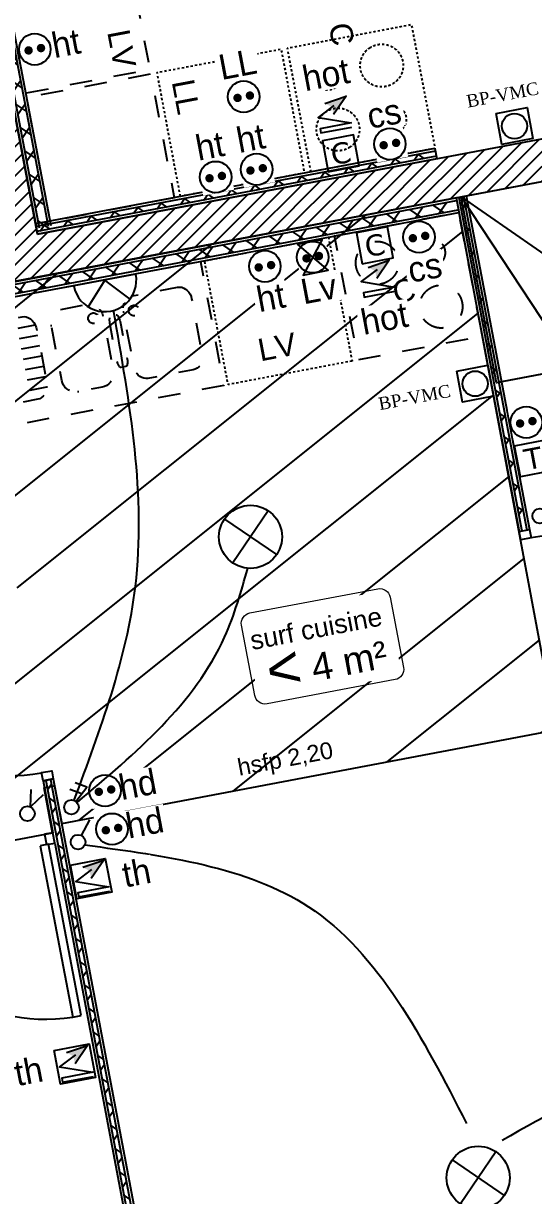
# Model space of a CAD drawing. Header units: centimetres. Extents: x 197412 to 267601, y -375791 to -305433.
# Drawn here: x 246673 to 249099, y -340925 to -335349 of the extents above; entities that cross this region are included whole.
import ezdxf

# ---------------------------------------------------------------- set-up
doc = ezdxf.new("R2010")
doc.units = ezdxf.units.CM
doc.linetypes.add('Style de ligne -1', pattern=[0.41664, 0.20828, -0.20836])
for name, color, linetype in [('3-BAT C-Niveau 0', 250, 'Continuous'), ('prlm-EAU-EF', 161, 'Continuous'), ('prlm-VMC', 62, 'Continuous')]:
    doc.layers.add(name, color=color, linetype=linetype)
doc.layers.add('prlm-ELEC-CFA', color=1, linetype='Continuous', lineweight=25)
doc.layers.add('prlm-ELEC-CFO', color=1, linetype='Continuous', lineweight=25)
doc.styles.add('Geneva', font='arial.ttf')
doc.styles.add('Helvetica', font='arial.ttf')
doc.styles.add('prlm-elec-cfa', font='comic.ttf', dxfattribs={"height": 12})
doc.styles.add('prlm-elec-cfo', font='comic.ttf', dxfattribs={"height": 12})
doc.styles.add('prlm-sejc', font='arial.ttf', dxfattribs={"height": 20})
doc.styles.add('prlm-vmc', font='pala.ttf', dxfattribs={"height": 14})
doc.styles.get("Standard").update_dxf_attribs({"font": 'ARIALUNI.TTF', "height": 100})
pattern_1 = [(45, (82627.55, 127994.637), (-31.2347524, 39.0434405), [])]

# ---------------------------------------------------------------- blocks, each defined once
blk = doc.blocks.new('xi.HOT')
at = {"layer": 'prlm-ELEC-CFO', "lineweight": 5}
blk.add_hatch(color=0, dxfattribs=at).paths.add_polyline_path([(-3, 6), (-0.1, 3.7), (0, 0), (7.5, 7.5)])
at = {"layer": 'prlm-ELEC-CFO', "color": 0}
for points in [[(-3, 6), (7.5, 7.5), (0, 0)], [(0.95, 4.23), (-7.5, 0), (7.5, -5.5), (-7.5, -5.5), (-7.5, -7.5), (7.5, -7.5)]]:
    blk.add_lwpolyline(points, dxfattribs=at)
blk = doc.blocks.new('xi.PCS')
at = {"color": 0, "lineweight": 5}
blk.add_wipeout([(-7.5, -7.5), (7.5, -7.5), (7.5, 7.5), (-7.5, 7.5)], dxfattribs=at).dxf.layer = 'prlm-ELEC-CFO'
at = {"layer": 'prlm-ELEC-CFO', "color": 0, "linetype": 'ByBlock', "lineweight": 5, "const_width": 2}
for points in [[(-4, 0, 1), (-2, 0, 1)], [(2, 0, 1), (4, 0, 1)]]:
    blk.add_lwpolyline(points, format="xyb", close=True, dxfattribs=at)
at = {"layer": 'prlm-ELEC-CFO', "color": 0, "linetype": 'ByBlock', "lineweight": -2}
blk.add_circle((0, 0), 7.5, dxfattribs=at)
blk = doc.blocks.new('xi.SF32')
at = {"layer": 'prlm-ELEC-CFO', "color": 0, "flags": 128}
blk.add_lwpolyline([(-7.5, -7.5), (7.5, -7.5), (7.5, 7.5), (-7.5, 7.5)], close=True, dxfattribs=at)
at = {"layer": 'prlm-ELEC-CFO', "color": 0, "linetype": 'ByBlock', "insert": (0, 0), "char_height": 10, "width": 11.36, "attachment_point": 5}
blk.add_mtext('{\\fVerdana|b0|i0|c0|p34;C}', dxfattribs=at)
blk = doc.blocks.new('xi.LV')
at = {"color": 0, "lineweight": 5}
blk.add_wipeout([(-7.5, -7.5), (7.5, -7.5), (7.5, 7.5), (-7.5, 7.5)], dxfattribs=at).dxf.layer = 'prlm-ELEC-CFO'
at = {"layer": 'prlm-ELEC-CFO', "color": 0, "linetype": 'ByBlock', "lineweight": 5, "const_width": 2}
for points in [[(-4, 0, 1), (-2, 0, 1)], [(2, 0, 1), (4, 0, 1)]]:
    blk.add_lwpolyline(points, format="xyb", close=True, dxfattribs=at)
at = {"layer": 'prlm-ELEC-CFO', "color": 0, "linetype": 'ByBlock', "lineweight": -2}
blk.add_circle((0, 0), 7.5, dxfattribs=at)
blk = doc.blocks.new('xi.PCHT')
at = {"color": 0, "lineweight": 5}
blk.add_wipeout([(-7.5, -7.5), (7.5, -7.5), (7.5, 7.5), (-7.5, 7.5)], dxfattribs=at).dxf.layer = 'prlm-ELEC-CFO'
at = {"layer": 'prlm-ELEC-CFO', "color": 0, "linetype": 'ByBlock', "lineweight": 5, "const_width": 2}
for points in [[(-4, 0, 1), (-2, 0, 1)], [(2, 0, 1), (4, 0, 1)]]:
    blk.add_lwpolyline(points, format="xyb", close=True, dxfattribs=at)
at = {"layer": 'prlm-ELEC-CFO', "color": 0, "linetype": 'ByBlock', "lineweight": -2}
blk.add_circle((0, 0), 7.5, dxfattribs=at)
blk = doc.blocks.new('xi.PCHD')
at = {"color": 0, "lineweight": 5}
blk.add_wipeout([(-7.5, -7.5), (7.5, -7.5), (7.5, 7.5), (-7.5, 7.5)], dxfattribs=at).dxf.layer = 'prlm-ELEC-CFO'
at = {"layer": 'prlm-ELEC-CFO', "color": 0, "linetype": 'ByBlock', "lineweight": 5, "const_width": 2}
for points in [[(-4, 0, 1), (-2, 0, 1)], [(2, 0, 1), (4, 0, 1)]]:
    blk.add_lwpolyline(points, format="xyb", close=True, dxfattribs=at)
at = {"layer": 'prlm-ELEC-CFO', "color": 0, "linetype": 'ByBlock', "lineweight": -2}
blk.add_circle((0, 0), 7.5, dxfattribs=at)
blk = doc.blocks.new('xi.DA')
at = {"layer": 'prlm-ELEC-CFO', "color": 0}
for points in [[(0.61, -1.67), (7.04, 4.05), (1.81, 7.01)], [(4.05, 1.39), (-1.17, 4.34)]]:
    blk.add_lwpolyline(points, dxfattribs=at)
blk.add_circle((-2, -4), 3.5, dxfattribs=at)
blk = doc.blocks.new('xi.SA')
at = {"layer": 'prlm-ELEC-CFO', "color": 0}
blk.add_lwpolyline([(0.2, -1.28), (5.5, 5.28)], dxfattribs=at)
blk.add_circle((-2, -4), 3.5, dxfattribs=at)
blk = doc.blocks.new('xi.PTCE')
at = {"layer": 'prlm-ELEC-CFO', "color": 0}
for points in [[(-10.61, 10.61), (10.61, -10.61)], [(10.61, 10.61), (-10.61, -10.61)]]:
    blk.add_lwpolyline(points, dxfattribs=at)
at = {"layer": 'prlm-ELEC-CFO', "color": 0, "linetype": 'ByBlock'}
blk.add_circle((0, 0), 15, dxfattribs=at)
blk = doc.blocks.new('xi.ECAP')
at = {"color": 0}
blk.add_wipeout([(-15, 0), (-10.13, 11.06), (0, 15), (10.13, 11.06), (15, 0)], dxfattribs=at).dxf.layer = 'prlm-ELEC-CFO'
at = {"layer": 'prlm-ELEC-CFO', "color": 0, "linetype": 'ByBlock', "lineweight": -2, "flags": 128}
blk.add_lwpolyline([(15, 0, 1), (-15, 0)], format="xyb", close=True, dxfattribs=at)
at = {"layer": 'prlm-ELEC-CFO', "color": 0}
blk.add_lwpolyline([(-10.13, 11.06), (0, 0), (10.13, 11.06)], dxfattribs=at)
blk = doc.blocks.new('xi.4m²')
at = {"color": 0}
blk.add_wipeout([(-34.54, 20.54), (34.54, 20.54), (34.54, -20.54), (-34.54, -20.54)], dxfattribs=at).dxf.layer = 'prlm-ELEC-CFO'
at = {"layer": 'prlm-ELEC-CFO', "color": 0, "lineweight": 13}
blk.add_lwpolyline([(-31, 22), (31, 22, -0.414214), (36, 17), (36, -17, -0.414214), (31, -22), (-31, -22, -0.414214), (-36, -17), (-36, 17, -0.414214)], format="xyb", close=True, dxfattribs=at)
at = {"layer": 'prlm-ELEC-CFO', "color": 0, "attachment_point": 6, "line_spacing_factor": 0.8, "style": 'prlm-sejc'}
for s, insert, char_height in [('surf cuisine', (30.36, 8.9), 9), ('4 m²', (29.31, -9.19), 13)]:
    blk.add_mtext(s, dxfattribs=dict(at, insert=insert, char_height=char_height))
at = {"layer": 'prlm-ELEC-CFO', "color": 0, "style": 'prlm-sejc', "flags": 8}
blk.add_attdef('?', (-28.3, -16.79), '', height=20, dxfattribs=at)
blk = doc.blocks.new('xi.VV')
at = {"layer": 'prlm-ELEC-CFO', "color": 0}
blk.add_lwpolyline([(6.95, 3.42), (0.01, -1.13), (1.91, 6.95)], dxfattribs=at)
blk.add_circle((-2, -4), 3.5, dxfattribs=at)
blk = doc.blocks.new('xi.PC')
at = {"color": 0, "lineweight": 5}
blk.add_wipeout([(-7.5, -7.5), (7.5, -7.5), (7.5, 7.5), (-7.5, 7.5)], dxfattribs=at).dxf.layer = 'prlm-ELEC-CFO'
at = {"layer": 'prlm-ELEC-CFO', "color": 0, "linetype": 'ByBlock', "lineweight": 5, "const_width": 2}
for points in [[(-4, 0, 1), (-2, 0, 1)], [(2, 0, 1), (4, 0, 1)]]:
    blk.add_lwpolyline(points, format="xyb", close=True, dxfattribs=at)
at = {"layer": 'prlm-ELEC-CFO', "color": 0, "linetype": 'ByBlock', "lineweight": -2}
blk.add_circle((0, 0), 7.5, dxfattribs=at)
blk = doc.blocks.new('xi.LL')
at = {"color": 0, "lineweight": 5}
blk.add_wipeout([(-7.5, -7.5), (7.5, -7.5), (7.5, 7.5), (-7.5, 7.5)], dxfattribs=at).dxf.layer = 'prlm-ELEC-CFO'
at = {"layer": 'prlm-ELEC-CFO', "color": 0, "linetype": 'ByBlock', "lineweight": 5, "const_width": 2}
for points in [[(-4, 0, 1), (-2, 0, 1)], [(2, 0, 1), (4, 0, 1)]]:
    blk.add_lwpolyline(points, format="xyb", close=True, dxfattribs=at)
at = {"layer": 'prlm-ELEC-CFO', "color": 0, "linetype": 'ByBlock', "lineweight": -2}
blk.add_circle((0, 0), 7.5, dxfattribs=at)
blk = doc.blocks.new('xi.bp-vmc-cui')
at = {"layer": 'prlm-VMC', "color": 0, "linetype": 'ByBlock', "lineweight": -2, "flags": 128}
blk.add_lwpolyline([(-7.5, 7.5), (7.5, 7.5), (7.5, -7.5), (-7.5, -7.5)], close=True, dxfattribs=at)
at = {"layer": 'prlm-VMC', "color": 0, "linetype": 'ByBlock', "lineweight": -2}
blk.add_circle((0, 0), 6, dxfattribs=at)
blk = doc.blocks.new('xi.LVrob')
at = {"layer": 'prlm-EAU-EF', "color": 0}
blk.add_lwpolyline([(-6, 7.5), (6, 7.5), (-6, -7.5), (6, -7.5)], close=True, dxfattribs=at)
blk = doc.blocks.new('xi.TEL')
at = {"layer": 'prlm-ELEC-CFA', "color": 0, "linetype": 'ByBlock', "lineweight": -2, "flags": 128}
blk.add_lwpolyline([(-7.5, 7.5), (7.5, 7.5), (7.5, -7.5), (-7.5, -7.5)], close=True, dxfattribs=at)
at = {"layer": 'prlm-ELEC-CFA', "color": 0, "linetype": 'ByBlock', "insert": (0, 0), "char_height": 10, "width": 11.36, "attachment_point": 5}
blk.add_mtext('{\\fVerdana|b0|i0|c0|p34;T}', dxfattribs=at)
blk = doc.blocks.new('Groupe-173-1')
at = {"linetype": 'Style de ligne -1', "ltscale": 50.8, "flags": 128}
blk.add_lwpolyline([(16494.9, -46417.28), (16435.96, -46428.51), (16424.73, -46369.57), (16483.67, -46358.34)], close=True, dxfattribs=at)
blk = doc.blocks.new('Groupe-51-1')
at = {"linetype": 'Continuous'}
for p, q in [((16631.32, -46416.91), (16684.93, -46498.36)), ((16631.32, -46416.91), (16713.36, -46473.88)), ((16684.93, -46498.36), (16713.4, -46473.83)), ((16684.93, -46498.36), (16648, -46505.34))]:
    blk.add_line(p, q, dxfattribs=at)
at = {"linetype": 'Continuous', "flags": 128}
blk.add_lwpolyline([(16818, -46381.55), (16834.75, -46469.98), (16648.07, -46505.33), (16631.32, -46416.91)], close=True, dxfattribs=at)
blk = doc.blocks.new('Groupe-170-1')
at = {"linetype": 'Style de ligne -1', "ltscale": 50.8, "flags": 128}
blk.add_lwpolyline([(16413.12, -46308.67), (16472.06, -46297.43), (16483.29, -46356.37), (16424.35, -46367.61)], close=True, dxfattribs=at)
blk = doc.blocks.new('Groupe-43-1')
at = {"linetype": 'Style de ligne -1', "ltscale": 50.8, "flags": 128}
blk.add_lwpolyline([(16571.16, -46435.48), (16630.09, -46424.25), (16641.33, -46483.19), (16582.39, -46494.42)], close=True, dxfattribs=at)
at = {"linetype": 'Style de ligne -1', "ltscale": 50.8}
for points in [[(16583.03, -46454.09), (16584.58, -46456.34), (16589.51, -46458.68), (16594.94, -46458.24), (16599.42, -46455.12), (16601.74, -46450.17), (16601.29, -46444.72), (16598.18, -46440.22), (16593.25, -46437.88), (16587.82, -46438.32), (16583.34, -46441.44), (16581.02, -46446.38), (16581.48, -46451.84), (16583.03, -46454.09)], [(16611.34, -46447.3), (16612.37, -46448.8), (16615.66, -46450.36), (16619.28, -46450.06), (16622.26, -46447.99), (16623.81, -46444.69), (16623.51, -46441.05), (16621.44, -46438.05), (16618.15, -46436.49), (16614.53, -46436.79), (16611.55, -46438.86), (16610, -46442.16), (16610.3, -46445.8), (16611.34, -46447.3)], [(16630.13, -46463.26), (16628.58, -46461.01), (16623.65, -46458.67), (16618.22, -46459.12), (16613.74, -46462.23), (16611.42, -46467.18), (16611.88, -46472.64), (16614.98, -46477.14), (16619.91, -46479.48), (16625.34, -46479.03), (16629.82, -46475.92), (16632.14, -46470.97), (16631.69, -46465.51), (16630.13, -46463.26)], [(16601.83, -46470.05), (16600.79, -46468.55), (16597.5, -46466.99), (16593.88, -46467.29), (16590.9, -46469.37), (16589.35, -46472.67), (16589.65, -46476.3), (16591.73, -46479.3), (16595.01, -46480.86), (16598.63, -46480.57), (16601.62, -46478.49), (16603.16, -46475.19), (16602.86, -46471.56), (16601.83, -46470.05)]]:
    blk.add_open_spline(points, degree=2, dxfattribs=at)
blk = doc.blocks.new('Groupe-44-1')
at = {"linetype": 'Style de ligne -1', "ltscale": 50.8}
for p, q in [((16399.92, -46483.29), (16428.74, -46477.82)), ((16428.74, -46477.82), (16429.07, -46477.75)), ((16400.53, -46488.26), (16430, -46482.66)), ((16401.46, -46493.16), (16430.93, -46487.57)), ((16402.39, -46498.07), (16431.86, -46492.48)), ((16403.33, -46502.98), (16432.79, -46497.39)), ((16404.26, -46507.89), (16433.72, -46502.29)), ((16405.51, -46512.73), (16434.33, -46507.26)), ((16434.33, -46507.26), (16434.66, -46507.2))]:
    blk.add_line(p, q, dxfattribs=at)
at = {"linetype": 'Style de ligne -1', "ltscale": 50.8, "flags": 128}
blk.add_lwpolyline([(16422.53, -46473.91), (16423.52, -46473.83), (16424.52, -46473.99), (16425.51, -46474.36), (16426.46, -46474.95), (16427.32, -46475.73), (16428.08, -46476.67), (16428.72, -46477.75), (16429.2, -46478.95), (16429.53, -46480.21), (16434.19, -46504.75), (16434.34, -46506.04), (16434.34, -46507.33), (16434.13, -46508.57), (16433.77, -46509.73), (16433.26, -46510.77), (16432.59, -46511.66), (16431.81, -46512.37), (16430.93, -46512.88), (16429.98, -46513.18), (16411.73, -46516.64), (16410.74, -46516.72), (16409.73, -46516.56), (16408.74, -46516.19), (16407.8, -46515.61), (16406.94, -46514.82), (16406.18, -46513.88), (16405.54, -46512.8), (16405.05, -46511.6), (16404.72, -46510.34), (16400.06, -46485.8), (16399.91, -46484.51), (16399.92, -46483.22), (16400.12, -46481.98), (16400.48, -46480.82), (16401, -46479.78), (16401.66, -46478.89), (16402.44, -46478.18), (16403.32, -46477.67), (16404.28, -46477.38), (16422.53, -46473.91)], close=True, dxfattribs=at)
blk = doc.blocks.new('Groupe-45-1')
at = {"linetype": 'Style de ligne -1', "ltscale": 50.8, "flags": 128}
for points in [[(16518.47, -46506.6), (16400.56, -46528.93), (16389.4, -46469.98), (16507.3, -46447.65)], [(16496.49, -46459.87), (16497.45, -46459.79), (16498.42, -46459.91), (16499.37, -46460.23), (16500.26, -46460.74), (16501.08, -46461.42), (16501.8, -46462.25), (16502.39, -46463.21), (16502.85, -46464.27), (16503.14, -46465.39), (16508.11, -46491.56), (16508.25, -46492.71), (16508.21, -46493.86), (16508.01, -46494.98), (16507.65, -46496.01), (16507.13, -46496.94), (16506.49, -46497.75), (16505.72, -46498.39), (16504.87, -46498.86), (16503.95, -46499.13), (16482.35, -46503.23), (16482.35, -46503.23), (16481.39, -46503.31), (16480.42, -46503.19), (16479.47, -46502.87), (16478.58, -46502.36), (16477.76, -46501.68), (16477.04, -46500.86), (16476.45, -46499.89), (16475.99, -46498.84), (16475.7, -46497.71), (16470.73, -46471.54), (16470.73, -46471.54), (16470.59, -46470.39), (16470.63, -46469.24), (16470.83, -46468.13), (16471.19, -46467.09), (16471.71, -46466.16), (16472.35, -46465.36), (16473.12, -46464.71), (16473.97, -46464.25), (16474.89, -46463.97), (16496.49, -46459.87)], [(16453.18, -46468.09), (16454.34, -46467.97), (16455.5, -46468.06), (16456.63, -46468.34), (16457.69, -46468.82), (16458.65, -46469.48), (16459.48, -46470.28), (16460.16, -46471.23), (16460.66, -46472.28), (16460.98, -46473.4), (16465.95, -46499.56), (16466.06, -46500.72), (16465.98, -46501.88), (16465.69, -46503.01), (16465.21, -46504.07), (16464.56, -46505.02), (16463.75, -46505.86), (16462.8, -46506.54), (16461.76, -46507.04), (16460.64, -46507.36), (16449.18, -46509.53), (16449.18, -46509.53), (16448.03, -46509.65), (16446.87, -46509.56), (16445.74, -46509.28), (16444.68, -46508.8), (16443.72, -46508.15), (16442.89, -46507.34), (16442.21, -46506.39), (16441.7, -46505.35), (16441.39, -46504.23), (16436.42, -46478.06), (16436.42, -46478.06), (16436.3, -46476.9), (16436.39, -46475.74), (16436.67, -46474.61), (16437.15, -46473.55), (16437.81, -46472.6), (16438.61, -46471.76), (16439.56, -46471.08), (16440.61, -46470.58), (16441.73, -46470.27), (16453.18, -46468.09)], [(16456.92, -46477.05), (16456.49, -46477.09), (16456.07, -46477.06), (16455.66, -46476.97), (16455.27, -46476.8), (16454.92, -46476.57), (16454.6, -46476.28), (16454.34, -46475.94), (16454.14, -46475.57), (16454.01, -46475.16), (16453.95, -46474.75), (16453.96, -46474.32), (16454.04, -46473.91), (16454.19, -46473.51), (16454.41, -46473.14), (16454.68, -46472.82), (16455.01, -46472.55), (16455.37, -46472.33), (16455.77, -46472.19), (16456.19, -46472.11), (16456.61, -46472.1), (16457.03, -46472.16), (16457.43, -46472.3), (16457.81, -46472.49), (16458.15, -46472.75), (16458.43, -46473.07), (16458.66, -46473.42), (16458.83, -46473.81), (16458.92, -46474.22), (16458.95, -46474.64), (16458.91, -46475.07), (16458.79, -46475.47), (16458.61, -46475.85), (16458.36, -46476.2), (16458.07, -46476.5), (16457.72, -46476.75), (16457.33, -46476.93)], [(16476.16, -46473.4), (16475.74, -46473.44), (16475.31, -46473.41), (16474.91, -46473.31), (16474.51, -46473.15), (16474.16, -46472.92), (16473.85, -46472.63), (16473.59, -46472.29), (16473.39, -46471.92), (16473.26, -46471.51), (16473.2, -46471.1), (16473.21, -46470.67), (16473.29, -46470.25), (16473.44, -46469.86), (16473.66, -46469.49), (16473.93, -46469.17), (16474.26, -46468.89), (16474.62, -46468.68), (16475.02, -46468.53), (16475.43, -46468.45), (16475.86, -46468.45), (16476.28, -46468.5), (16476.68, -46468.64), (16477.06, -46468.84), (16477.39, -46469.1), (16477.68, -46469.41), (16477.91, -46469.76), (16478.08, -46470.16), (16478.17, -46470.57), (16478.2, -46470.99), (16478.16, -46471.42), (16478.04, -46471.82), (16477.85, -46472.2), (16477.61, -46472.55), (16477.31, -46472.85), (16476.96, -46473.1), (16476.58, -46473.28)], [(16467.26, -46473.05), (16467.48, -46473.07), (16467.73, -46473.21), (16467.98, -46473.47), (16468.24, -46473.85), (16468.48, -46474.32), (16468.72, -46474.88), (16468.93, -46475.5), (16469.12, -46476.17), (16469.27, -46476.88), (16472.39, -46493.29), (16472.5, -46494), (16472.58, -46494.7), (16472.6, -46495.35), (16472.59, -46495.95), (16472.53, -46496.48), (16472.44, -46496.93), (16472.3, -46497.26), (16472.12, -46497.49), (16471.91, -46497.59), (16469.49, -46498.05), (16469.49, -46498.05), (16469.26, -46498.03), (16469.01, -46497.88), (16468.76, -46497.63), (16468.51, -46497.25), (16468.26, -46496.78), (16468.03, -46496.22), (16467.81, -46495.6), (16467.63, -46494.92), (16467.47, -46494.22), (16464.36, -46477.81), (16464.36, -46477.81), (16464.24, -46477.1), (16464.17, -46476.4), (16464.14, -46475.74), (16464.15, -46475.14), (16464.21, -46474.61), (16464.31, -46474.17), (16464.45, -46473.83), (16464.62, -46473.61), (16464.83, -46473.51), (16467.26, -46473.05)]]:
    blk.add_lwpolyline(points, close=True, dxfattribs=at)
blk.add_blockref('Groupe-44-1', (0, 0))
blk = doc.blocks.new('xi.TH')
at = {"color": 0, "lineweight": 5}
blk.add_wipeout([(-7.5, -7.5), (7.5, -7.5), (7.5, 7.5), (-7.5, 7.5)], dxfattribs=at).dxf.layer = 'prlm-ELEC-CFA'
at = {"layer": 'prlm-ELEC-CFA', "lineweight": 5}
blk.add_hatch(color=0, dxfattribs=at).paths.add_polyline_path([(-3, 6), (-0.1, 3.7), (0, 0), (7.5, 7.5)])
at = {"layer": 'prlm-ELEC-CFA', "color": 0}
for points in [[(-3, 6), (7.5, 7.5), (0, 0)], [(0.95, 4.23), (-7.5, 0), (7.5, -5.5), (-7.5, -5.5), (-7.5, -7.5), (7.5, -7.5)]]:
    blk.add_lwpolyline(points, dxfattribs=at)

msp = doc.modelspace()

# ---------------------------------------------------------------- hatches: boundary and pattern name
at = {"linetype": 'Continuous'}
h = msp.add_hatch(dxfattribs=at)
h.set_pattern_fill('02_ISOLANT', color=256, scale=10, angle=-79.2764, style=0, pattern_type=2)
h.set_pattern_definition([(325.723595, (82441.66, 127994.64), (45.054865, 66.106423), []), (55.723595, (82441.66, 127994.64), (66.106423, -45.054865), [])])
h.paths.add_polyline_path([(246215.6, -333276.1), (246172.3, -333284.3), (246747.4, -336321), (246790.7, -336312.8)])
h = msp.add_hatch(dxfattribs=at)
h.set_pattern_fill('02_ISOLANT', color=256, scale=10, angle=-169.2764, style=0, pattern_type=2)
h.set_pattern_definition([(235.723595, (82441.66, 127994.64), (66.106423, -45.054865), []), (325.723595, (82441.66, 127994.64), (-45.054865, -66.106423), [])])
h.paths.add_polyline_path([(248637.4, -335979.8), (248633, -335956.2), (246733.2, -336315.9), (246737.7, -336339.5)])
h = msp.add_hatch(dxfattribs=at)
h.set_pattern_fill('02_ISOLANT', color=256, scale=10, angle=10.7236, style=0, pattern_type=2)
h.set_pattern_definition([(55.723595, (82441.66, 127994.64), (-66.106423, 45.054865), []), (145.723595, (82441.66, 127994.64), (45.054865, 66.106423), [])])
h.paths.add_polyline_path([(245663.4, -336773.4), (245671.6, -336816.6), (248741, -336235.4), (248732.8, -336192.1)])
h = msp.add_hatch(dxfattribs=at)
h.set_pattern_fill('02_ISOLANT', color=256, scale=10, angle=-79.2764, style=0, pattern_type=2)
h.set_pattern_definition([(325.723595, (82441.66, 127994.64), (45.054865, 66.106423), []), (55.723595, (82441.66, 127994.64), (66.106423, -45.054865), [])])
h.paths.add_polyline_path([(248766.7, -336172.2), (248743.1, -336176.6), (249043.7, -337764.1), (249067.3, -337759.7)])
h = msp.add_hatch(dxfattribs=at)
h.set_pattern_fill('02_ISOLANT', color=256, scale=10, angle=-79.3223, style=0, pattern_type=2)
h.set_pattern_definition([(325.677736, (82441.66, 127994.64), (45.107761, 66.07034), []), (55.677736, (82441.66, 127994.64), (66.07034, -45.107761), [])])
h.paths.add_polyline_path([(246802.6, -338945.4), (246779.1, -338949.8), (247566.8, -343127.9), (247590.4, -343123.4)])
h = msp.add_hatch(dxfattribs=at)
h.set_pattern_fill('02_ISOLANT', color=256, scale=10, angle=-169.2764, style=0, pattern_type=2)
h.set_pattern_definition([(235.723595, (82441.66, 127994.64), (66.106423, -45.054865), []), (325.723595, (82441.66, 127994.64), (-45.054865, -66.106423), [])])
h.paths.add_polyline_path([(246815.2, -339211.5), (246819.6, -339235), (246819.6, -339235.1), (246815.2, -339211.5)])
at = {"layer": '3-BAT C-Niveau 0'}
h = msp.add_hatch(dxfattribs=at)
h.set_pattern_fill('MURS MACONNERIE-2', color=256, scale=10, style=0, pattern_type=2)
h.set_pattern_definition(pattern_1)
h.paths.add_polyline_path([(246600.5, -336582.3), (246740.1, -336352.3), (246479.6, -334976.7), (246336.2, -335187)])
h = msp.add_hatch(dxfattribs=at)
h.set_pattern_fill('MURS MACONNERIE-2', color=256, scale=10, style=0, pattern_type=2)
h.set_pattern_definition(pattern_1)
h.paths.add_polyline_path([(246740.1, -336352.3), (246600.5, -336582.3), (252531.2, -335459.1), (252494, -335262.6)])
h = msp.add_hatch(dxfattribs=at)
h.set_pattern_fill('BA 13', color=9, scale=10, style=0, pattern_type=2)
h.set_pattern_definition([(218.65981, (82441.66, 127994.64), (-199.24783, 287.75041), [])])
h.paths.add_polyline_path([(240002.8, -338439.4), (240301.4, -340016), (242147.4, -339667.6), (242147.8, -339667.7), (242531.6, -339593.6), (242672.5, -340331.5), (243703.5, -340136.6), (243639.7, -339799.6), (243688.8, -339790.3), (243813.5, -340448.6), (245084, -340208), (244959.3, -339549.6), (246810.9, -339198.9), (246772.2, -338984.9), (246821.3, -338975.6), (246855.4, -339155.5), (249206.8, -338710.2), (248732.7, -336179.5), (245689.6, -336754.9), (245950, -338129.8), (246637.3, -337999.6), (246646.6, -338048.8), (243776.9, -338592.1), (243692.5, -338146.3), (243739.7, -338137.4), (243818.6, -338533.2), (245114.6, -338287.9), (244850.4, -336913.7), (243536.8, -337162.5), (243553.4, -337250), (243504.3, -337259.3), (243487.7, -337171.8), (242126.6, -337429.6), (242249.7, -338079.7), (242200.6, -338089), (242077.5, -337438.8), (241388.6, -337569.3), (241521.1, -338257.8), (240020.2, -338542)])

# ---------------------------------------------------------------- linework, layer by layer
at = {"linetype": 'Continuous', "lineweight": 25}
for p, q in [((246159.6, -333286.7), (246734.7, -336323.4)), ((246228.3, -333273.7), (246803.4, -336310.4)), ((248630.5, -335943.4), (246730.8, -336303.2)), ((248630.5, -335943.4), (248639.8, -335992.5)), ((248639.8, -335992.5), (246740.1, -336352.3)), ((245661, -336760.6), (248730.4, -336179.4)), ((248730.3, -336179), (248730.4, -336179.4)), ((248779.4, -336169.7), (249080.1, -337757.2)), ((245674, -336829.4), (248743.4, -336248.2)), ((248743.4, -336248.2), (249030.9, -337766.5)), ((246730.8, -336303.2), (246740.1, -336352.3)), ((249030.9, -337766.5), (249080.1, -337757.2)), ((246766.3, -338952.2), (246815.4, -338943)), ((246815.4, -338943), (247603.2, -343121)), ((246766.3, -338952.2), (246812.8, -339198.7)), ((246812.8, -339198.7), (246812.8, -339198.7)), ((246822.1, -339247.8), (246812.8, -339198.7)), ((246822, -339247.8), (247554.1, -343130.3)), ((246822.1, -339247.8), (246822, -339247.8))]:
    msp.add_line(p, q, dxfattribs=at)
at = {"linetype": 'Continuous'}
for p, q in [((246172.3, -333284.3), (246747.4, -336321)), ((246172.3, -333284.3), (246747.4, -336321)), ((246215.6, -333276.1), (246790.7, -336312.8)), ((246215.6, -333276.1), (246790.7, -336312.8)), ((246228.3, -333273.7), (246803.4, -336310.4)), ((248633, -335956.2), (246733.2, -336315.9)), ((248633, -335956.2), (246733.2, -336315.9)), ((248637.4, -335979.8), (246737.7, -336339.5)), ((248637.4, -335979.8), (246737.7, -336339.5)), ((248639.8, -335992.5), (246740.1, -336352.3)), ((245661, -336760.6), (248730.4, -336179.4)), ((245663.4, -336773.4), (248732.8, -336192.1)), ((245663.4, -336773.4), (248732.8, -336192.1)), ((248743.1, -336176.6), (249043.7, -337764.1)), ((248743.1, -336176.6), (249043.7, -337764.1)), ((248766.7, -336172.2), (249067.3, -337759.7)), ((248766.7, -336172.2), (249067.3, -337759.7)), ((248779.4, -336169.7), (249080.1, -337757.2)), ((245671.6, -336816.6), (248741, -336235.4)), ((245671.6, -336816.6), (248741, -336235.4)), ((246815.4, -338943), (247603.2, -343121)), ((246779.1, -338949.8), (247566.8, -343127.9)), ((246779.1, -338949.8), (247566.8, -343127.9)), ((246802.6, -338945.4), (247590.4, -343123.4)), ((246802.6, -338945.4), (247590.4, -343123.4)), ((246812.7, -339198.7), (246773.4, -339206.1)), ((246773.4, -339206.1), (246782.8, -339255.3)), ((246822.1, -339247.8), (246812.7, -339198.7)), ((246812.8, -339198.7), (246812.8, -339198.7)), ((246815.2, -339211.5), (246815.2, -339211.5)), ((246815.2, -339211.5), (246815.2, -339211.5)), ((246792.6, -339253.4), (246753.3, -339260.8)), ((246753.3, -339260.8), (246907.7, -340076.3)), ((246782.8, -339255.3), (246822.1, -339247.8)), ((246947, -340068.9), (246792.6, -339253.4)), ((246819.6, -339235), (246819.6, -339235.1)), ((246819.6, -339235), (246819.6, -339235.1)), ((246907.7, -340076.3), (246947, -340068.9))]:
    msp.add_line(p, q, dxfattribs=at)
at = {"linetype": 'Style de ligne -1', "ltscale": 50.8, "flags": 128}
for points in [[(248041.1, -336055.7), (247928.8, -335466.4), (248518.2, -335354), (248630.5, -335943.4)], [(247419.8, -336171.8), (247308.9, -335582.2), (247898.5, -335471.2), (248009.5, -336060.9)], [(248236.1, -336955.2), (247646.7, -337067.5), (247534.4, -336478.1), (248123.7, -336365.8)]]:
    msp.add_lwpolyline(points, close=True, dxfattribs=at)
at = {"linetype": 'Continuous', "flags": 128}
for points in [[(249080.1, -337757.2), (249087.5, -337796.5), (249038.4, -337805.9), (249030.9, -337766.5)], [(246766.3, -338952.2), (246758.9, -338912.9), (246808, -338903.7), (246815.4, -338943)]]:
    msp.add_lwpolyline(points, close=True, dxfattribs=at)
at = {"linetype": 'Continuous'}
for centre, start, end in [((249242, -338612.1), 12.7933, 100.7236), ((246605.1, -338097.3), 192.7474, 280.6777), ((246782.8, -339255.3), 190.7236, 278.6539)]:
    msp.add_arc(centre, 830.5, start, end, dxfattribs=at)
at = {"linetype": 'Style de ligne -1', "ltscale": 50.8}
for points in [[(248319, -335466), (248296.4, -335481.5), (248273, -335530.8), (248277.5, -335585.1), (248308.6, -335629.9), (248358.1, -335653.1), (248412.7, -335648.5), (248457.7, -335617.5), (248481.1, -335568.2), (248476.6, -335513.9), (248445.5, -335469.1), (248396, -335445.9), (248341.5, -335450.4), (248319, -335466)], [(248159.3, -335653.9), (248174.3, -335643.6), (248189.9, -335610.7), (248187, -335574.5), (248166.2, -335544.7), (248133.2, -335529.2), (248096.8, -335532.2), (248066.8, -335553), (248051.2, -335585.8), (248054.2, -335622), (248075, -335651.9), (248107.9, -335667.3), (248144.3, -335664.3), (248159.3, -335653.9)], [(248227.2, -335937), (248249.7, -335921.5), (248273.1, -335872.2), (248268.7, -335817.9), (248237.5, -335773.1), (248188.1, -335749.9), (248133.5, -335754.4), (248088.5, -335785.5), (248065.1, -335834.8), (248069.5, -335889.1), (248100.7, -335933.9), (248150.2, -335957.1), (248204.7, -335952.5), (248227.2, -335937)], [(248386.9, -335749), (248371.9, -335759.4), (248356.2, -335792.3), (248359.2, -335828.5), (248380, -335858.3), (248413, -335873.8), (248449.3, -335870.8), (248479.4, -335850), (248495, -335817.2), (248492, -335781), (248471.2, -335751.1), (248438.2, -335735.7), (248401.9, -335738.7), (248386.9, -335749)]]:
    msp.add_open_spline(points, degree=2, dxfattribs=at)
at = {"layer": '3-BAT C-Niveau 0'}
for p, q in [((246740.1, -336352.3), (246479.6, -334976.7)), ((246740.1, -336352.3), (246479.6, -334976.7)), ((246740.1, -336352.3), (252494, -335262.6)), ((246740.1, -336352.3), (252494, -335262.6)), ((246600.5, -336582.3), (252531.2, -335459.1)), ((246600.5, -336582.3), (252531.2, -335459.1))]:
    msp.add_line(p, q, dxfattribs=at)
at = {"layer": '3-BAT C-Niveau 0', "ltscale": 50.8, "flags": 128}
msp.add_lwpolyline([(244959.3, -339549.6), (246810.9, -339198.9), (246772.2, -338984.9), (246821.3, -338975.6), (246855.4, -339155.5), (249206.8, -338710.2), (248732.7, -336179.5), (245689.6, -336754.9)], dxfattribs=at)
at = {"layer": 'prlm-ELEC-CFO'}
msp.add_spline([(251423.5, -340174.8), (250262.7, -340116.5), (248949.6, -340662.4)], degree=3, dxfattribs=at)

# ---------------------------------------------------------------- block references
at = {"xscale": 10, "yscale": 10, "zscale": 10}
for name in ['Groupe-170-1', 'Groupe-173-1', 'Groupe-51-1', 'Groupe-43-1', 'Groupe-45-1']:
    msp.add_blockref(name, (82441.7, 127994.6), dxfattribs=at)
at = {"layer": 'prlm-ELEC-CFO', "xscale": 10, "yscale": 10, "zscale": 10, "rotation": 10.72360141139323}
for name, p in [('xi.bp-vmc-cui', (249008.7, -335837.5)), ('xi.SF32', (248344.4, -336405.1)), ('xi.bp-vmc-cui', (248821.7, -337062.8)), ('xi.SA', (249140.8, -337649.2)), ('xi.PTCE', (247753.2, -337791.5)), ('xi.VV', (246704.5, -339065.2)), ('xi.PTCE', (248835.8, -340840.1))]:
    msp.add_blockref(name, p, dxfattribs=at)

# ---------------------------------------------------------------- texts
at = {"attachment_point": 2}
for s, insert, char_height, rotation, line_spacing_factor, style in [('C', (248239, -335390.1), 106.6, 280.7663, 1.060906, 'Geneva'), ('LV', (247192.9, -335459.3), 106.57, 280.7663, 1.060906, 'Geneva'), ('LL', (247498.2, -335688), 106.57, 280.6809, 1.060906, 'Geneva'), ('C', (248473.1, -336567), 106.6, 10.7663, 1.060906, 'Geneva'), ('LV', (247869.5, -336835.3), 106.57, 10.7663, 1.060906, 'Geneva'), ('hsfp 2,20', (247910.7, -338806.9), 80, 10.7236, 0.834288, 'Helvetica')]:
    msp.add_mtext(s, dxfattribs=dict(at, insert=insert, char_height=char_height, rotation=rotation, line_spacing_factor=line_spacing_factor, style=style))
at = {"layer": 'prlm-ELEC-CFO', "char_height": 60, "attachment_point": 1, "rotation": 10.7236, "style": 'prlm-vmc'}
for insert in [(248775.6, -335691.1), (248356.8, -337130.2)]:
    msp.add_mtext_dynamic_manual_height_columns('BP-VMC', width=101.13, gutter_width=50, heights=[0], dxfattribs=dict(at, insert=insert))

# ---------------------------------------------------------------- next in the draw order: block references
at = {"layer": 'prlm-ELEC-CFO', "xscale": 10, "yscale": 10, "zscale": 10, "rotation": 10.72360141139323}
msp.add_blockref('xi.PC', (249064.5, -337246.5), dxfattribs=at)

# ---------------------------------------------------------------- next in the draw order: texts
at = {"layer": 'prlm-ELEC-CFO', "char_height": 120, "attachment_point": 5, "rotation": 10.7236, "line_spacing_factor": 0.8, "bg_fill": 3, "box_fill_scale": 1.1, "bg_fill_color": 256, "bg_fill_transparency": 0}
for s, insert, style in [('ht', (246875.4, -335443.9), 'prlm-elec-cfo'), ('LL', (247691.6, -335543.2), 'prlm-elec-cfo'), ('hot', (248111.9, -335593.3), 'prlm-elec-cfo'), ('cs', (248388.5, -335778.2), 'prlm-elec-cfo'), ('cs', (248582.1, -336510.2), 'prlm-elec-cfo'), ('Lv', (248077.5, -336611.2), 'prlm-elec-cfo'), ('hot', (248389.5, -336752.5), 'prlm-elec-cfo'), ('hd', (247250.2, -339152.4), 'prlm-elec-cfo'), ('th', (246697.9, -340334.2), 'prlm-elec-cfa')]:
    msp.add_mtext(s, dxfattribs=dict(at, insert=insert, style=style))

# ---------------------------------------------------------------- next in the draw order: block references
at = {"layer": 'prlm-ELEC-CFA', "xscale": 10, "yscale": 10, "zscale": 10, "rotation": 10.72360141139323}
msp.add_blockref('xi.TEL', (249097, -337418), dxfattribs=at)
at = {"layer": 'prlm-ELEC-CFO', "xscale": 10, "yscale": 10, "zscale": 10, "rotation": 10.72360141139323}
for name, p in [('xi.PCHT', (246727.3, -335472)), ('xi.LL', (247721, -335697.9)), ('xi.HOT', (248147.9, -335782.7)), ('xi.PCS', (248415.9, -335923)), ('xi.SF32', (248182.8, -335967.3)), ('xi.LV', (248049.1, -336461.1)), ('xi.HOT', (248353.6, -336563.2)), ('xi.PCHD', (247094.6, -339181.7))]:
    msp.add_blockref(name, p, dxfattribs=at)

# ---------------------------------------------------------------- next in the draw order: texts
at = {"layer": 'prlm-ELEC-CFO', "insert": (247216.8, -338969.5), "char_height": 120, "attachment_point": 5, "rotation": 10.7236, "line_spacing_factor": 0.8, "style": 'prlm-elec-cfo', "bg_fill": 3, "box_fill_scale": 1.1, "bg_fill_color": 256, "bg_fill_transparency": 0}
msp.add_mtext('hd', dxfattribs=at)

# ---------------------------------------------------------------- next in the draw order: linework, layer by layer
at = {"layer": 'prlm-ELEC-CFO'}
msp.add_spline([(246965.1, -339257), (248028.9, -339551.2), (248780.1, -340581.3)], degree=3, dxfattribs=at)

# ---------------------------------------------------------------- next in the draw order: block references
at = {"layer": 'prlm-EAU-EF', "xscale": 10, "yscale": 10, "zscale": 10, "rotation": 10.72360141139323}
msp.add_blockref('xi.LVrob', (248049.1, -336461.1), dxfattribs=at)
at = {"layer": 'prlm-ELEC-CFO', "xscale": 10, "yscale": 10, "zscale": 10, "rotation": 10.72360141139323}
for name, p in [('xi.PCS', (248554.7, -336365.3)), ('xi.PCHD', (247061.2, -338998.8))]:
    msp.add_blockref(name, p, dxfattribs=at)

# ---------------------------------------------------------------- next in the draw order: texts
at = {"layer": 'prlm-ELEC-CFO', "char_height": 120, "attachment_point": 5, "rotation": 10.7236, "line_spacing_factor": 0.8, "style": 'prlm-elec-cfo', "bg_fill": 3, "box_fill_scale": 1.1, "bg_fill_color": 256, "bg_fill_transparency": 0}
for insert in [(247754, -335895.2), (247849.6, -336652.3)]:
    msp.add_mtext('ht', dxfattribs=dict(at, insert=insert))

# ---------------------------------------------------------------- next in the draw order: linework, layer by layer
at = {"layer": 'prlm-ELEC-CFO'}
for points in [[(246914.1, -339044.8), (247206, -338027), (247101.7, -336714.4)], [(246928.4, -339054.9), (247630.2, -338268), (247740.1, -337940.9)]]:
    msp.add_spline(points, degree=3, dxfattribs=at)

# ---------------------------------------------------------------- next in the draw order: block references
at = {"layer": 'prlm-ELEC-CFA', "xscale": 9.999999999999998, "yscale": 9.999999999999998, "zscale": 9.999999999999998, "rotation": 10.72360141139323}
for p in [(246995.7, -339416.7), (246918.6, -340298.3)]:
    msp.add_blockref('xi.TH', p, dxfattribs=at)
at = {"layer": 'prlm-ELEC-CFO', "xscale": 10, "yscale": 10, "zscale": 10, "rotation": 10.72360141139323}
for name, p in [('xi.PCHT', (247782.1, -336043.3)), ('xi.PCHT', (247821.5, -336504.2)), ('xi.DA', (246913.8, -339034.5)), ('xi.SA', (246945.1, -339200.3))]:
    msp.add_blockref(name, p, dxfattribs=at)

# ---------------------------------------------------------------- next in the draw order: texts
at = {"layer": 'prlm-ELEC-CFO', "char_height": 120, "attachment_point": 5, "rotation": 10.7236, "line_spacing_factor": 0.8, "bg_fill": 3, "box_fill_scale": 1.1, "bg_fill_color": 256, "bg_fill_transparency": 0}
for s, insert, style in [('ht', (247559.7, -335932), 'prlm-elec-cfo'), ('th', (247211.2, -339389.6), 'prlm-elec-cfa')]:
    msp.add_mtext(s, dxfattribs=dict(at, insert=insert, style=style))

# ---------------------------------------------------------------- next in the draw order: linework, layer by layer
at = {"layer": 'prlm-ELEC-CFO'}
for points in [[(246897.1, -339353.1), (247062.6, -339321.7), (247092.9, -339481.5), (246927.3, -339512.8)], [(246820, -340234.6), (246985.5, -340203.2), (247015.8, -340363), (246850.2, -340394.4)]]:
    msp.add_lwpolyline(points, close=True, dxfattribs=at)

# ---------------------------------------------------------------- next in the draw order: block references
at = {"layer": 'prlm-ELEC-CFO', "xscale": 10, "yscale": 10, "zscale": 10}
for name, p, rotation in [('xi.PCHT', (247587.8, -336080.2), 10.72360141139323), ('xi.ECAP', (247060.4, -336570.2), 190.7236014113933)]:
    msp.add_blockref(name, p, dxfattribs=dict(at, rotation=rotation))
at = {"layer": 'prlm-ELEC-CFO', "xscale": 10, "yscale": 10, "zscale": 10, "rotation": 10.72360141139323}
msp.add_blockref('xi.4m²', (248095.4, -338312.1), dxfattribs=at).add_auto_attribs({'?': '<'})

doc.saveas('drawing.dxf')
